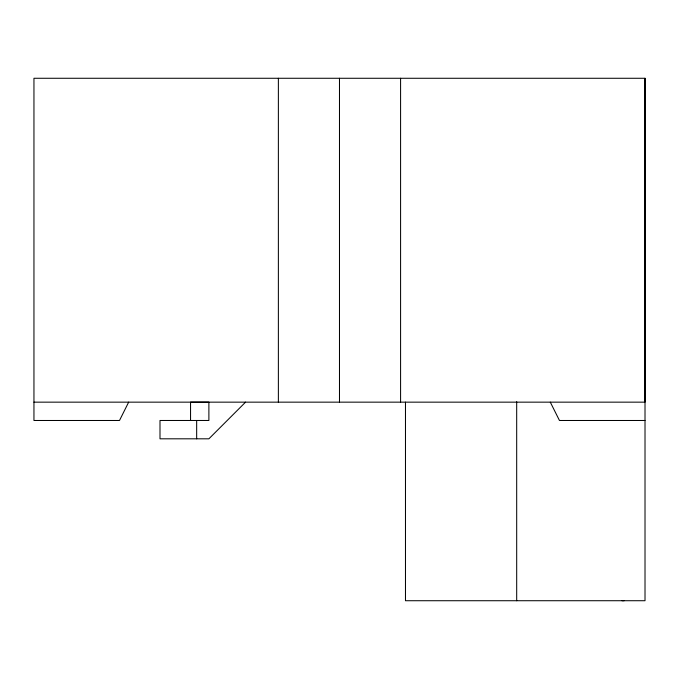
<?xml version="1.0" encoding="UTF-8"?>
<svg xmlns="http://www.w3.org/2000/svg" width="679" height="679" viewBox="0 0 679 679"><rect width="100%" height="100%" fill="white"/><g stroke="black" fill="none" stroke-linecap="round" stroke-linejoin="round"><path stroke-width="1.02" d="M405.473 402.138L405.473 600.728L645.016 600.72L645.008 78.272L645.008 402.155L33.95 402.155M128.662 402.155L119.496 420.488L33.95 420.488L33.95 78.272L645.05 78.28M245.56 402.138L208.886 438.812L159.998 438.812L159.998 420.479L208.886 420.479L208.886 402.138L190.553 402.146L190.553 420.479M645.008 420.488L559.462 420.488L550.296 402.155M621.998 600.72L624.137 600.72M516.685 401.705L516.694 600.728M400.585 78.272L400.585 402.121M339.483 78.272L339.483 402.138M278.373 78.272L278.373 402.138M196.664 420.479L196.664 438.812"/></g></svg>
